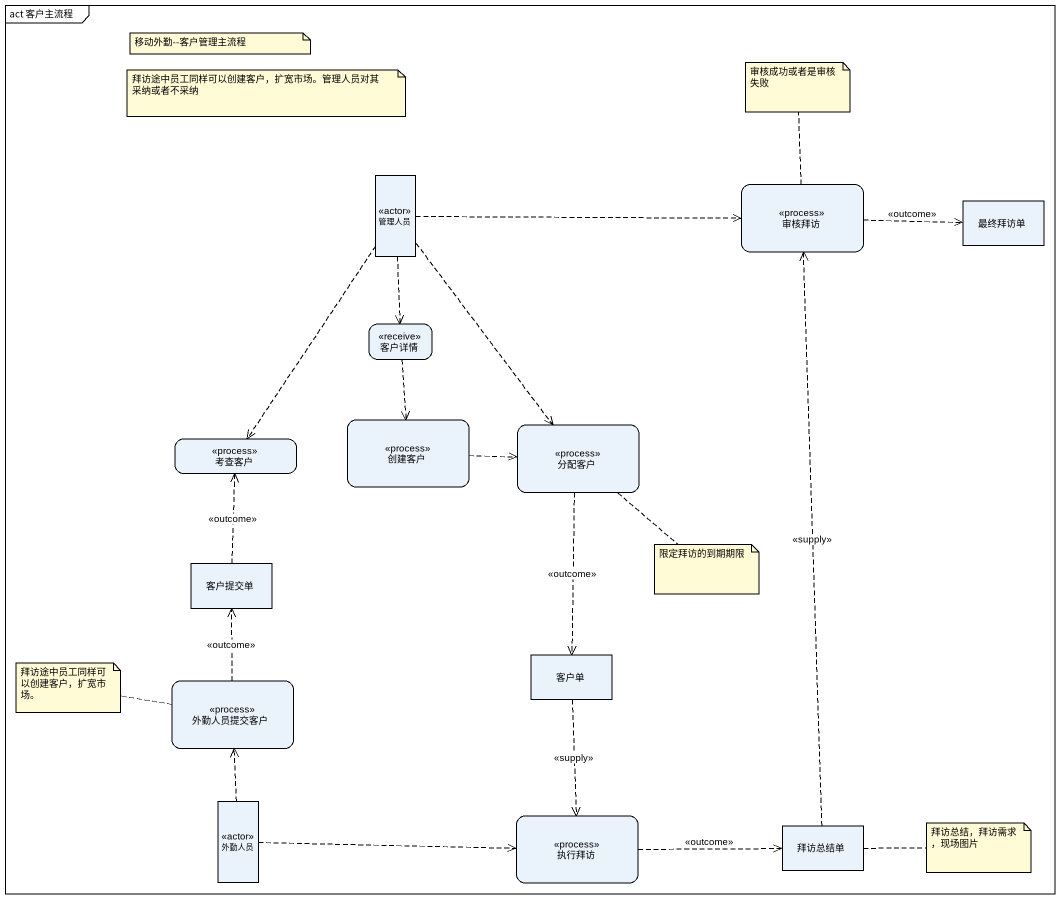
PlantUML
@startuml
mainframe act 客户主流程
hide empty description
state 管理人员 <<actor>>
state 审核拜访 <<process>>
state 最终拜访单 <<object>>
state 客户详情 <<receive>>
state 创建客户 <<process>>
state 分配客户 <<process>>
state 考查客户 <<process>>
state 客户提交单 <<object>>
state 客户单 <<object>>
state 外勤人员提交客户 <<process>>
state 外勤人员 <<actor>>
state 执行拜访 <<process>>
state 拜访总结单 <<object>>
管理人员 -right[dashed]-> 审核拜访
管理人员 -[dashed]-> 客户详情
管理人员 -[dashed]-> 分配客户
管理人员 -[dashed]-> 考查客户
审核拜访 -right[dashed]-> 最终拜访单 : <<outcome>>
客户详情 -[dashed]-> 创建客户
创建客户 -right[dashed]-> 分配客户
分配客户 -[dashed]-> 客户单 : <<outcome>>
客户提交单 -up[dashed]-> 考查客户 : <<outcome>>
客户单 -[dashed]-> 执行拜访 : <<supply>>
外勤人员提交客户 -up[dashed]-> 客户提交单 : <<outcome>>
外勤人员 -up[dashed]-> 外勤人员提交客户
外勤人员 -right[dashed]-> 执行拜访
执行拜访 -right[dashed]-> 拜访总结单 : <<outcome>>
拜访总结单 -up[dashed]-> 审核拜访 : <<supply>>
note as N1
  移动外勤--客户管理主流程
end note
note top of 审核拜访 : 审核成功或者是审核失败
note as N3
  拜访途中员工同样可以创建客户，扩宽市场。管理人员对其采纳或者不采纳
end note
note bottom of 分配客户 : 限定拜访的到期期限
note left of 外勤人员提交客户 : 拜访途中员工同样可以创建客户，扩宽市场。
note right of 拜访总结单 : 拜访总结，拜访需求，现场图片
@enduml
